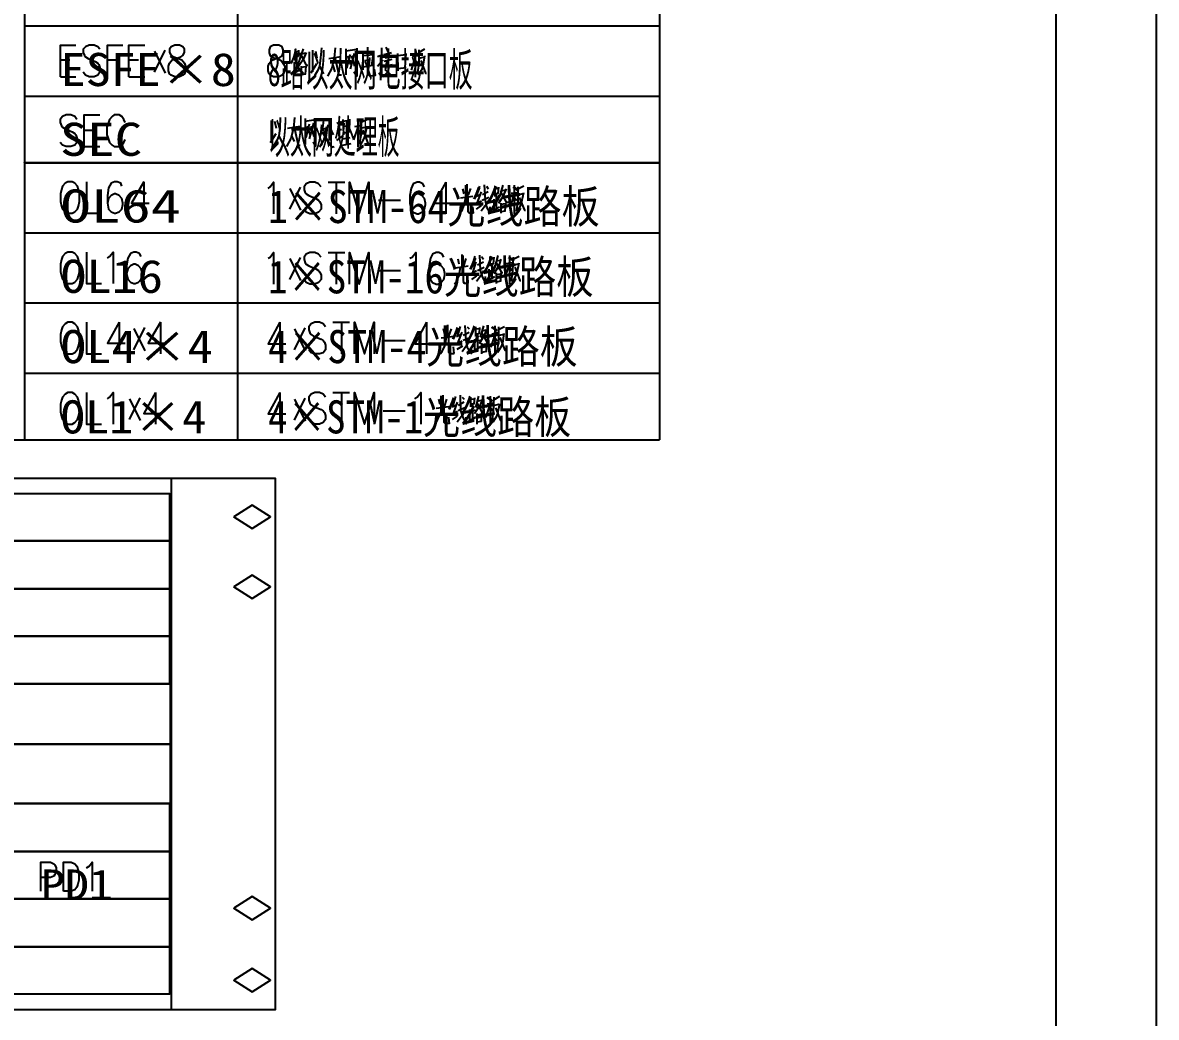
# Model space of a CAD drawing. Header units: metres. Extents: x 17 to 1264, y 17 to 859.
# Drawn here: x 887.1 to 1207.4, y 299.6 to 580.8 of the extents above; entities that cross this region are included whole.
import ezdxf

# ---------------------------------------------------------------- set-up
doc = ezdxf.new("R2010")
doc.units = ezdxf.units.M
for name, color, linetype in [('LINES', 7, 'Continuous'), ('POLYLINES', 4, 'Continuous'), ('RECTS', 7, 'Continuous'), ('TEXTS', 3, 'Continuous')]:
    doc.layers.add(name, color=color, linetype=linetype)

msp = doc.modelspace()

# ---------------------------------------------------------------- linework, layer by layer
at = {"layer": 'LINES'}
for p, q in [((1179.14, 45.22), (1179.14, 830.45)), ((887.61, 778.32), (887.61, 462.82)), ((1067.03, 778.32), (1067.03, 462.82)), ((887.61, 599.76), (887.61, 579.89)), ((947.8, 599.76), (947.8, 579.89)), ((887.61, 579.89), (953.99, 579.89)), ((887.61, 579.89), (887.61, 541.3)), ((947.8, 579.89), (947.8, 560.02)), ((953.99, 579.89), (1067.03, 579.89)), ((966.38, 573.41), (965.37, 570.38)), ((975.45, 573.7), (975.16, 570.82)), ((978.47, 573.41), (978.47, 566.06)), ((989.71, 573.84), (990.43, 572.4)), ((998.06, 573.41), (998.06, 565.34)), ((999.07, 572.4), (1000.79, 573.41)), ((897.83, 570.24), (900.43, 570.24)), ((911.08, 570.24), (913.82, 570.24)), ((917.13, 570.24), (919.87, 570.24)), ((924.33, 566.78), (927.35, 572.98)), ((924.33, 572.69), (927.35, 566.5)), ((964.07, 573.26), (964.07, 570.38)), ((964.07, 572.54), (965.08, 572.69)), ((965.08, 571.25), (964.07, 571.1)), ((964.51, 571.1), (964.51, 567.07)), ((965.08, 572.98), (964.94, 571.25)), ((966.38, 570.38), (965.08, 568.37)), ((965.95, 571.97), (967.1, 572.26)), ((967.24, 572.4), (966.38, 570.38)), ((968.97, 572.98), (968.97, 566.93)), ((969.83, 572.69), (970.27, 570.82)), ((973.58, 570.67), (977.03, 571.25)), ((975.31, 570.96), (976.46, 566.06)), ((978.47, 572.83), (981.5, 573.26)), ((979.63, 571.82), (978.62, 567.94)), ((978.91, 571.39), (979.77, 568.94)), ((980.78, 572.11), (979.63, 567.65)), ((980.06, 571.39), (980.92, 568.51)), ((983.23, 572.4), (983.23, 567.5)), ((983.23, 571.54), (986.11, 571.82)), ((983.66, 570.1), (985.39, 570.38)), ((986.11, 572.11), (985.67, 568.66)), ((988.84, 571.68), (987.4, 571.1)), ((987.4, 568.51), (988.84, 570.24)), ((989.13, 571.82), (991.29, 572.4)), ((991.43, 570.38), (989.13, 569.81)), ((989.85, 570.53), (989.56, 571.68)), ((990.71, 572.26), (990.43, 570.24)), ((993.02, 572.11), (993.16, 567.22)), ((993.02, 571.54), (995.47, 571.82)), ((993.16, 571.54), (995.47, 571.82)), ((995.18, 568.08), (995.47, 572.11)), ((998.06, 571.1), (996.91, 567.36)), ((998.78, 571.39), (997.19, 571.1)), ((998.06, 570.24), (998.78, 569.23)), ((999.5, 570.82), (1000.65, 571.1)), ((963.5, 566.35), (965.37, 567.5)), ((963.93, 566.64), (963.93, 569.66)), ((964.51, 569.23), (965.37, 569.52)), ((965.8, 568.51), (965.8, 565.63)), ((965.8, 568.22), (967.1, 568.37)), ((967.1, 568.51), (966.95, 566.21)), ((968.68, 566.64), (970.27, 569.23)), ((975.45, 566.93), (974.87, 568.66)), ((985.96, 568.66), (983.23, 568.22)), ((988.84, 568.37), (991.58, 568.94)), ((989.99, 570.1), (989.56, 567.5)), ((990.14, 567.07), (989.56, 567.5)), ((990.14, 567.07), (991.43, 565.78)), ((990.71, 568.8), (990.28, 566.93)), ((993.16, 567.79), (995.47, 568.08)), ((897.83, 565.49), (902.15, 565.49)), ((917.13, 565.49), (921.59, 565.49)), ((967.1, 566.21), (965.8, 566.06)), ((976.46, 566.06), (977.18, 566.06)), ((887.61, 560.02), (953.99, 560.02)), ((947.8, 560.02), (947.8, 541.15)), ((953.99, 560.02), (1067.03, 560.02)), ((957.31, 553.1), (957.31, 547.2)), ((958.31, 552.96), (958.75, 550.94)), ((961.91, 550.94), (965.51, 551.52)), ((963.93, 553.97), (963.64, 550.94)), ((963.79, 551.23), (964.94, 546.19)), ((966.95, 553.68), (966.95, 546.34)), ((966.95, 552.96), (969.83, 553.39)), ((968.11, 552.1), (967.1, 548.21)), ((967.39, 551.52), (968.25, 549.22)), ((969.26, 552.38), (968.11, 547.92)), ((968.54, 551.52), (969.4, 548.64)), ((971.85, 550.66), (972.86, 550.94)), ((973.72, 553.82), (973.72, 547.49)), ((974.01, 550.94), (974.87, 549.07)), ((975.88, 552.38), (977.32, 552.82)), ((976.6, 548.06), (976.6, 552.53)), ((977.61, 553.39), (977.75, 549.07)), ((977.61, 552.96), (979.34, 553.25)), ((978.04, 551.52), (979.05, 551.66)), ((978.62, 552.96), (978.62, 546.48)), ((979.48, 553.54), (979.34, 549.94)), ((981.79, 551.23), (980.63, 547.63)), ((982.51, 551.66), (980.92, 551.38)), ((981.79, 553.68), (981.79, 545.62)), ((982.79, 552.67), (984.52, 553.54)), ((983.08, 551.09), (984.23, 551.38)), ((904.46, 550.37), (907.19, 550.37)), ((957.16, 546.91), (958.75, 549.5)), ((963.93, 547.2), (963.21, 548.78)), ((975.88, 547.49), (977.61, 548.78)), ((976.03, 550.22), (977.18, 550.66)), ((977.61, 547.92), (979.63, 548.35)), ((977.75, 549.65), (979.48, 549.94)), ((981.79, 550.37), (982.51, 549.36)), ((904.46, 545.76), (908.92, 545.76)), ((964.94, 546.19), (965.51, 546.19)), ((972.14, 547.49), (970.99, 545.62)), ((977.47, 546.19), (979.91, 546.62)), ((887.61, 541.3), (953.99, 541.3)), ((887.61, 541.15), (887.61, 541.3)), ((887.61, 541.15), (953.99, 541.15)), ((887.61, 541.15), (887.61, 462.82)), ((947.8, 541.15), (947.8, 541.3)), ((947.8, 541.15), (947.8, 521.42)), ((953.99, 541.3), (1067.03, 541.3)), ((953.99, 541.15), (1067.03, 541.15)), ((921.31, 535.82), (921.31, 526.9)), ((973.43, 535.68), (978.19, 535.68)), ((975.74, 535.68), (975.74, 526.75)), ((1006.7, 535.68), (1006.7, 526.75)), ((1012.6, 535.1), (1012.6, 531.5)), ((962.63, 528.05), (965.66, 534.24)), ((962.63, 533.95), (965.66, 527.76)), ((1011.88, 532.37), (1011.45, 533.81)), ((1013.03, 531.94), (1013.75, 533.95)), ((1015.19, 531.65), (1016.35, 532.22)), ((1016.2, 534.53), (1015.34, 531.79)), ((1016.63, 532.94), (1015.48, 529.78)), ((1017.07, 532.22), (1018.65, 533.09)), ((1018.22, 534.53), (1018.65, 533.81)), ((1020.52, 534.53), (1020.52, 531.65)), ((1020.52, 533.81), (1021.53, 534.1)), ((1021.53, 532.51), (1020.52, 532.37)), ((1020.95, 532.51), (1020.95, 528.34)), ((1021.53, 534.24), (1021.39, 532.51)), ((1022.83, 534.82), (1021.82, 531.65)), ((1022.39, 533.23), (1023.55, 533.52)), ((1023.69, 533.81), (1022.83, 531.65)), ((1025.99, 532.37), (1024.84, 528.77)), ((1026.71, 532.66), (1025.13, 532.51)), ((1025.99, 534.82), (1025.99, 526.61)), ((1027, 533.81), (1028.73, 534.67)), ((1027.29, 532.22), (1028.59, 532.51)), ((987.69, 530.64), (993.88, 530.64)), ((1014.33, 531.65), (1010.87, 531.22)), ((1014.47, 526.9), (1014.33, 528.77)), ((1016.78, 530.35), (1015.34, 529.78)), ((1015.34, 528.05), (1016.78, 529.06)), ((1016.92, 530.64), (1018.79, 531.5)), ((1020.09, 527.76), (1021.82, 528.77)), ((1020.38, 527.9), (1020.38, 530.93)), ((1020.95, 530.64), (1021.82, 530.78)), ((1022.83, 531.65), (1021.53, 529.63)), ((1022.25, 529.78), (1022.25, 526.9)), ((1022.25, 529.49), (1023.55, 529.63)), ((1023.55, 529.78), (1023.4, 527.47)), ((1025.99, 531.5), (1026.71, 530.5)), ((1023.55, 527.47), (1022.25, 527.33)), ((887.61, 521.42), (953.99, 521.42)), ((947.8, 521.42), (947.8, 501.55)), ((953.99, 521.42), (1067.03, 521.42)), ((973.43, 515.81), (978.19, 515.81)), ((975.74, 515.81), (975.74, 506.88)), ((962.63, 508.18), (965.66, 514.37)), ((962.63, 514.08), (965.66, 507.89)), ((1010.44, 512.5), (1010.15, 513.94)), ((1011.16, 515.23), (1011.16, 511.63)), ((1011.74, 512.06), (1012.46, 514.08)), ((1014.91, 514.8), (1014.04, 511.92)), ((1015.19, 513.22), (1014.19, 510.05)), ((1015.63, 512.35), (1017.35, 513.22)), ((1016.78, 514.66), (1017.35, 513.94)), ((1019.08, 514.66), (1019.08, 511.92)), ((1019.08, 513.94), (1020.23, 514.22)), ((1020.23, 512.64), (1019.08, 512.5)), ((1019.66, 512.64), (1019.66, 508.46)), ((1020.23, 514.51), (1020.09, 512.64)), ((1021.39, 514.94), (1020.52, 511.78)), ((1020.95, 513.5), (1022.11, 513.65)), ((1022.25, 513.94), (1021.53, 511.78)), ((1024.7, 512.5), (1023.4, 508.9)), ((1025.42, 512.93), (1023.69, 512.64)), ((1024.7, 514.94), (1024.7, 506.88)), ((1025.71, 513.94), (1027.43, 514.8)), ((1025.99, 512.35), (1027.15, 512.64)), ((987.69, 510.77), (993.88, 510.77)), ((1013.03, 511.92), (1009.43, 511.34)), ((1013.9, 511.92), (1014.91, 512.35)), ((1015.34, 510.62), (1014.04, 509.9)), ((1015.63, 510.77), (1017.5, 511.63)), ((1018.94, 508.03), (1018.94, 511.06)), ((1019.66, 510.77), (1020.52, 510.91)), ((1021.53, 511.92), (1020.23, 509.76)), ((1020.95, 510.05), (1020.95, 507.02)), ((1020.95, 509.62), (1022.11, 509.76)), ((1022.25, 510.05), (1022.11, 507.74)), ((1024.7, 511.63), (1025.27, 510.62)), ((1013.03, 507.17), (1012.89, 509.04)), ((1014.04, 508.18), (1015.48, 509.18)), ((1018.65, 507.89), (1020.52, 509.04)), ((1022.25, 507.74), (1020.95, 507.46)), ((887.61, 501.55), (953.99, 501.55)), ((947.8, 501.55), (947.8, 481.68)), ((953.99, 501.55), (1067.03, 501.55)), ((914.39, 496.08), (914.39, 487.15)), ((918.57, 488.3), (921.59, 494.64)), ((918.57, 494.35), (921.59, 488.02)), ((926.06, 496.08), (926.06, 487.15)), ((959.75, 496.08), (959.75, 487.15)), ((963.93, 488.3), (966.95, 494.5)), ((963.93, 494.21), (966.95, 488.02)), ((974.73, 496.08), (979.48, 496.08)), ((977.18, 496.08), (977.18, 487.15)), ((1001.23, 496.08), (1001.23, 487.15)), ((1006.41, 492.62), (1005.98, 494.21)), ((1007.13, 495.36), (1007.13, 491.76)), ((1007.56, 492.19), (1008.28, 494.21)), ((1010.73, 494.93), (1009.87, 492.05)), ((1011.16, 493.34), (1010.01, 490.18)), ((1011.59, 492.48), (1013.32, 493.34)), ((1012.75, 494.78), (1013.32, 494.21)), ((1015.05, 494.78), (1015.05, 492.05)), ((1015.05, 494.21), (1016.06, 494.35)), ((1016.2, 494.64), (1016.06, 492.91)), ((1017.35, 495.07), (1016.35, 491.9)), ((1016.92, 493.63), (1018.07, 493.92)), ((1018.22, 494.06), (1017.35, 491.9)), ((1020.52, 495.07), (1020.52, 487.01)), ((1021.53, 494.06), (1023.26, 494.93)), ((988.99, 490.9), (995.18, 490.9)), ((1009, 492.05), (1005.4, 491.62)), ((1009.72, 492.05), (1010.87, 492.62)), ((1011.31, 490.75), (1009.87, 490.03)), ((1011.59, 491.04), (1013.47, 491.76)), ((1014.91, 488.16), (1014.91, 491.33)), ((1016.2, 492.91), (1015.05, 492.62)), ((1015.63, 492.77), (1015.63, 488.74)), ((1015.63, 490.9), (1016.35, 491.04)), ((1017.35, 492.05), (1016.06, 490.03)), ((1016.78, 490.18), (1016.78, 487.15)), ((1018.22, 490.18), (1018.07, 487.87)), ((1020.52, 492.62), (1019.37, 489.02)), ((1021.24, 493.06), (1019.66, 492.77)), ((1020.52, 491.76), (1021.24, 490.75)), ((1021.82, 492.48), (1023.11, 492.77)), ((1009, 487.3), (1008.86, 489.17)), ((1009.87, 488.45), (1011.45, 489.46)), ((1014.62, 488.02), (1016.35, 489.17)), ((1016.78, 489.74), (1018.07, 490.03)), ((1018.22, 487.87), (1016.78, 487.58)), ((887.61, 481.68), (953.99, 481.68)), ((947.8, 481.68), (947.8, 462.82)), ((953.99, 481.68), (1067.03, 481.68)), ((917.27, 468.58), (920.3, 474.77)), ((917.27, 474.48), (920.3, 468.29)), ((924.62, 476.21), (924.62, 467.28)), ((959.75, 476.21), (959.75, 467.28)), ((963.93, 468.43), (966.95, 474.62)), ((963.93, 474.34), (966.95, 468.14)), ((974.73, 476.21), (979.48, 476.21)), ((977.18, 476.21), (977.18, 467.28)), ((1005.11, 472.9), (1004.68, 474.34)), ((1005.83, 475.49), (1005.83, 472.03)), ((1006.27, 472.32), (1006.99, 474.34)), ((1009.43, 475.06), (1008.57, 472.32)), ((1011.31, 474.91), (1011.88, 474.34)), ((1013.61, 474.91), (1013.61, 472.18)), ((1013.61, 474.34), (1014.76, 474.48)), ((1014.76, 474.77), (1014.62, 473.04)), ((1015.91, 475.2), (1015.05, 472.03)), ((1016.92, 474.19), (1016.06, 472.03)), ((1019.23, 475.2), (1019.23, 467.14)), ((1020.23, 474.19), (1021.96, 475.2)), ((988.99, 471.02), (995.18, 471.02)), ((1007.56, 472.18), (1003.96, 471.74)), ((1008.43, 472.18), (1009.58, 472.75)), ((1010.01, 470.88), (1008.57, 470.16)), ((1009.87, 473.47), (1008.71, 470.3)), ((1010.15, 471.17), (1012.03, 472.03)), ((1010.3, 472.61), (1011.88, 473.62)), ((1013.47, 468.43), (1013.47, 471.46)), ((1014.76, 473.04), (1013.61, 472.9)), ((1014.19, 472.9), (1014.19, 468.86)), ((1014.19, 471.02), (1015.05, 471.31)), ((1016.06, 472.18), (1014.76, 470.16)), ((1015.48, 473.76), (1016.78, 474.05)), ((1019.23, 472.9), (1017.93, 469.15)), ((1019.95, 473.18), (1018.36, 472.9)), ((1019.23, 472.03), (1019.8, 471.02)), ((1020.52, 472.61), (1021.67, 472.9)), ((1003.96, 467.64), (1005.33, 470.81)), ((1007.71, 467.42), (1007.56, 469.3)), ((1008.57, 468.58), (1010.01, 469.58)), ((1013.18, 468.14), (1015.05, 469.3)), ((1015.48, 470.3), (1015.48, 467.28)), ((1015.48, 469.87), (1016.78, 470.16)), ((1016.78, 468), (1015.48, 467.86)), ((1016.78, 470.3), (1016.63, 468)), ((843.83, 462.82), (1067.03, 462.82)), ((953.99, 462.82), (1067.03, 462.82))]:
    msp.add_line(p, q, dxfattribs=at)
at = {"layer": 'POLYLINES'}
for points in [[(897.83, 565.49), (897.83, 574.42), (902.15, 574.42)], [(908.92, 573.26), (908.35, 573.98), (907.34, 574.42), (905.9, 574.42), (904.89, 573.98), (904.17, 573.26), (904.17, 572.4), (904.6, 571.54), (904.89, 571.1), (905.61, 570.67), (907.63, 569.81), (908.35, 569.38), (908.63, 568.94), (908.92, 568.08), (908.92, 566.78), (908.35, 565.92), (907.34, 565.49), (905.9, 565.49), (904.89, 565.92), (904.17, 566.78)], [(911.08, 565.49), (911.08, 574.42), (915.4, 574.42)], [(917.13, 565.49), (917.13, 574.42), (921.59, 574.42)], [(930.09, 574.42), (929.08, 573.98), (928.65, 573.26), (928.65, 572.4), (929.08, 571.54), (929.8, 571.1), (931.1, 570.67), (932.11, 570.24), (932.83, 569.38), (933.11, 568.51), (933.11, 567.22), (932.83, 566.35), (932.39, 565.92), (931.39, 565.49), (930.09, 565.49), (929.08, 565.92), (928.65, 566.35), (928.36, 567.22), (928.36, 568.51), (928.65, 569.38), (929.37, 570.24), (930.38, 570.67), (931.82, 571.1), (932.39, 571.54), (932.83, 572.4), (932.83, 573.26), (932.39, 573.98), (931.39, 574.42), (930.09, 574.42)], [(958.03, 574.42), (957.02, 573.98), (956.73, 573.12), (956.73, 572.26), (957.02, 571.39), (957.74, 570.96), (959.18, 570.53), (960.19, 570.1), (960.76, 569.23), (961.19, 568.51), (961.19, 567.22), (960.76, 566.35), (960.47, 565.92), (959.47, 565.49), (958.03, 565.49), (957.02, 565.92), (956.73, 566.35), (956.44, 567.22), (956.44, 568.51), (956.73, 569.23), (957.45, 570.1), (958.46, 570.53), (959.75, 570.96), (960.47, 571.39), (960.76, 572.26), (960.76, 573.12), (960.47, 573.98), (959.47, 574.42), (958.03, 574.42)], [(971.56, 573.7), (971.27, 570.82), (970.99, 568.51), (972.14, 566.35)], [(981.5, 573.55), (981.5, 565.63), (980.78, 566.93)], [(984.52, 573.84), (984.52, 566.64), (984.67, 566.35), (984.81, 566.06), (985.1, 565.78), (986.83, 565.92), (986.54, 567.65)], [(988.55, 573.7), (988.55, 565.49), (987.83, 566.64)], [(965.8, 571.54), (967.24, 568.8), (967.67, 568.8)], [(975.16, 570.82), (974.44, 567.94), (973.29, 565.63)], [(999.07, 573.12), (999.07, 569.09), (998.63, 566.21)], [(1000.65, 571.39), (1000.22, 568.51), (999.79, 567.36), (998.78, 566.06)], [(970.99, 568.51), (970.41, 567.22), (969.55, 565.78)], [(999.64, 570.1), (1000.94, 566.5), (1001.23, 566.5)], [(988.84, 565.49), (989.71, 566.35), (990.28, 566.93)], [(902.44, 553.39), (901.87, 554.26), (900.71, 554.69), (899.42, 554.69), (898.41, 554.26), (897.69, 553.39), (897.69, 552.53), (898.12, 551.66), (898.41, 551.23), (899.13, 550.8), (901.15, 549.94), (901.87, 549.5), (902.15, 549.07), (902.44, 548.21), (902.44, 546.91), (901.87, 546.19), (900.71, 545.76), (899.42, 545.76), (898.41, 546.19), (897.69, 546.91)], [(904.46, 545.76), (904.46, 554.69), (908.92, 554.69)], [(916.12, 552.53), (915.69, 553.39), (915.11, 554.26), (914.39, 554.69), (912.95, 554.69), (912.38, 554.26), (911.66, 553.39), (911.37, 552.53), (910.94, 551.23), (910.94, 549.07), (911.37, 547.78), (911.66, 546.91), (912.38, 546.19), (912.95, 545.76), (914.39, 545.76), (915.11, 546.19), (915.69, 546.91), (916.12, 547.78)], [(959.9, 553.97), (959.75, 550.94), (959.47, 548.78), (960.62, 546.48)], [(963.64, 550.94), (962.92, 548.06), (961.63, 545.76)], [(969.83, 553.82), (969.83, 545.9), (969.26, 547.06)], [(972.14, 553.25), (971.85, 550.94), (970.99, 548.35)], [(973, 551.38), (972.57, 549.22), (972.14, 547.49)], [(982.79, 553.25), (982.79, 549.36), (982.22, 546.48)], [(984.38, 551.52), (983.8, 548.78), (983.37, 547.63), (982.51, 546.19)], [(959.47, 548.78), (958.89, 547.49), (958.03, 545.9)], [(971.71, 549.79), (974.44, 545.62), (975.16, 545.76)], [(983.23, 550.37), (984.67, 546.77), (984.95, 546.77)], [(899.85, 535.82), (899.13, 535.39), (898.41, 534.53), (898.12, 533.66), (897.83, 532.37), (897.83, 530.21), (898.12, 528.91), (898.41, 528.05), (899.13, 527.33), (899.85, 526.9), (901.15, 526.9), (901.87, 527.33), (902.59, 528.05), (902.87, 528.91), (903.16, 530.21), (903.16, 532.37), (902.87, 533.66), (902.59, 534.53), (901.87, 535.39), (901.15, 535.82), (899.85, 535.82)], [(905.18, 535.82), (905.18, 526.9), (909.35, 526.9)], [(915.11, 534.53), (914.83, 535.39), (913.82, 535.82), (913.1, 535.82), (912.09, 535.39), (911.37, 534.1), (911.08, 531.94), (911.08, 529.78), (911.37, 528.05), (912.09, 527.33), (913.1, 526.9), (913.39, 526.9), (914.39, 527.33), (915.11, 528.05), (915.4, 529.34), (915.4, 529.78), (915.11, 531.07), (914.39, 531.94), (913.39, 532.37), (913.1, 532.37), (912.09, 531.94), (911.37, 531.07), (911.08, 529.78)], [(921.31, 535.82), (917.85, 529.78), (922.89, 529.78)], [(956.44, 533.95), (957.02, 534.38), (958.03, 535.68), (958.03, 526.75)], [(971.42, 534.38), (970.7, 535.25), (969.69, 535.68), (968.25, 535.68), (967.24, 535.25), (966.67, 534.38), (966.67, 533.52), (966.95, 532.66), (967.24, 532.37), (967.96, 531.94), (969.98, 531.07), (970.7, 530.64), (970.99, 530.21), (971.42, 529.34), (971.42, 528.05), (970.7, 527.18), (969.69, 526.75), (968.25, 526.75), (967.24, 527.18), (966.67, 528.05)], [(979.48, 526.75), (979.48, 535.68), (982.22, 526.75), (984.95, 535.68), (984.95, 526.75)], [(1000.65, 534.38), (1000.22, 535.25), (999.21, 535.68), (998.63, 535.68), (997.48, 535.25), (996.91, 533.95), (996.47, 531.94), (996.47, 529.78), (996.91, 528.05), (997.48, 527.18), (998.63, 526.75), (998.92, 526.75), (999.93, 527.18), (1000.65, 528.05), (1000.94, 529.34), (1000.94, 529.78), (1000.65, 531.07), (999.93, 531.94), (998.92, 532.37), (998.63, 532.37), (997.48, 531.94), (996.91, 531.07), (996.47, 529.78)], [(1006.7, 535.68), (1003.39, 529.78), (1008.43, 529.78)], [(1017.5, 534.96), (1017.79, 530.64), (1018.22, 528.77)], [(1022.25, 532.8), (1023.69, 530.06), (1024.27, 530.06)], [(1027, 534.38), (1027, 530.35), (1026.57, 527.47)], [(1028.59, 532.66), (1028.01, 529.78), (1027.58, 528.77), (1026.71, 527.33)], [(1010.44, 526.75), (1011.16, 527.47), (1011.88, 529.2), (1012.31, 531.36)], [(1012.89, 531.65), (1012.89, 527.47), (1013.32, 527.04), (1014.47, 527.04)], [(1018.79, 530.64), (1018.07, 529.34), (1016.63, 527.47)], [(1018.22, 528.77), (1019.23, 526.9), (1019.23, 528.77)], [(1027.43, 531.36), (1028.87, 527.76), (1029.16, 527.76)], [(899.85, 515.95), (899.13, 515.52), (898.41, 514.66), (898.12, 513.79), (897.83, 512.5), (897.83, 510.34), (898.12, 509.18), (898.41, 508.32), (899.13, 507.46), (899.85, 507.02), (901.15, 507.02), (901.87, 507.46), (902.59, 508.32), (902.87, 509.18), (903.16, 510.34), (903.16, 512.5), (902.87, 513.79), (902.59, 514.66), (901.87, 515.52), (901.15, 515.95), (899.85, 515.95)], [(905.18, 515.95), (905.18, 507.02), (909.35, 507.02)], [(911.08, 514.22), (911.66, 514.66), (912.67, 515.95), (912.67, 507.02)], [(920.59, 514.66), (920.15, 515.52), (919.15, 515.95), (918.57, 515.95), (917.56, 515.52), (916.84, 514.22), (916.41, 512.06), (916.41, 509.9), (916.84, 508.32), (917.56, 507.46), (918.57, 507.02), (918.86, 507.02), (919.87, 507.46), (920.59, 508.32), (920.87, 509.47), (920.87, 509.9), (920.59, 511.2), (919.87, 512.06), (918.86, 512.5), (918.57, 512.5), (917.56, 512.06), (916.84, 511.2), (916.41, 509.9)], [(956.44, 514.22), (957.02, 514.51), (958.03, 515.81), (958.03, 506.88)], [(971.42, 514.51), (970.7, 515.38), (969.69, 515.81), (968.25, 515.81), (967.24, 515.38), (966.67, 514.51), (966.67, 513.79), (966.95, 512.93), (967.24, 512.5), (967.96, 512.06), (969.98, 511.2), (970.7, 510.77), (970.99, 510.34), (971.42, 509.47), (971.42, 508.18), (970.7, 507.31), (969.69, 506.88), (968.25, 506.88), (967.24, 507.31), (966.67, 508.18)], [(979.48, 506.88), (979.48, 515.81), (982.22, 506.88), (984.95, 515.81), (984.95, 506.88)], [(996.47, 514.22), (997.19, 514.51), (998.2, 515.81), (998.2, 506.88)], [(1006.12, 514.51), (1005.69, 515.38), (1004.68, 515.81), (1003.96, 515.81), (1002.95, 515.38), (1002.38, 514.22), (1001.95, 512.06), (1001.95, 509.9), (1002.38, 508.18), (1002.95, 507.31), (1003.96, 506.88), (1004.39, 506.88), (1005.4, 507.31), (1006.12, 508.18), (1006.41, 509.47), (1006.41, 509.9), (1006.12, 511.2), (1005.4, 512.06), (1004.39, 512.5), (1003.96, 512.5), (1002.95, 512.06), (1002.38, 511.2), (1001.95, 509.9)], [(1016.2, 515.09), (1016.35, 510.77), (1016.92, 508.9)], [(1020.95, 512.93), (1022.39, 510.19), (1022.83, 510.19)], [(1025.71, 514.51), (1025.56, 510.62), (1025.13, 507.74)], [(1027.29, 512.78), (1026.71, 510.05), (1026.28, 508.9), (1025.42, 507.46)], [(1009.15, 506.88), (1009.72, 507.74), (1010.44, 509.33), (1010.87, 511.63)], [(1011.59, 511.78), (1011.59, 507.6), (1011.88, 507.17), (1013.03, 507.17)], [(1017.35, 510.77), (1016.78, 509.47), (1015.34, 507.6)], [(1026.14, 511.63), (1027.58, 507.89), (1027.87, 507.89)], [(1016.92, 508.9), (1017.93, 507.17), (1017.93, 509.04)], [(899.85, 496.08), (899.13, 495.65), (898.41, 494.78), (898.12, 493.92), (897.83, 492.62), (897.83, 490.61), (898.12, 489.31), (898.41, 488.45), (899.13, 487.58), (899.85, 487.15), (901.15, 487.15), (901.87, 487.58), (902.59, 488.45), (902.87, 489.31), (903.16, 490.61), (903.16, 492.62), (902.87, 493.92), (902.59, 494.78), (901.87, 495.65), (901.15, 496.08), (899.85, 496.08)], [(905.18, 496.08), (905.18, 487.15), (909.35, 487.15)], [(914.39, 496.08), (911.08, 490.18), (916.12, 490.18)], [(926.06, 496.08), (922.6, 490.18), (927.64, 490.18)], [(959.75, 496.08), (956.44, 490.03), (961.48, 490.03)], [(972.71, 494.78), (971.99, 495.65), (970.99, 496.08), (969.69, 496.08), (968.68, 495.65), (967.96, 494.78), (967.96, 493.92), (968.25, 493.06), (968.68, 492.62), (969.26, 492.19), (971.42, 491.33), (971.99, 490.9), (972.43, 490.46), (972.71, 489.6), (972.71, 488.3), (971.99, 487.44), (970.99, 487.15), (969.69, 487.15), (968.68, 487.44), (967.96, 488.3)], [(980.92, 487.15), (980.92, 496.08), (983.66, 487.15), (986.39, 496.08), (986.39, 487.15)], [(1001.23, 496.08), (997.91, 490.03), (1002.95, 490.03)], [(1012.03, 495.22), (1012.31, 491.04), (1012.75, 489.02)], [(1021.53, 494.78), (1021.53, 490.75), (1021.1, 487.87)], [(1005.11, 487.15), (1005.69, 487.87), (1006.41, 489.46), (1006.84, 491.76)], [(1007.42, 491.9), (1007.42, 487.73), (1007.85, 487.3), (1009, 487.3)], [(1013.32, 491.04), (1012.6, 489.6), (1011.31, 487.73)], [(1016.78, 493.2), (1018.36, 490.32), (1018.79, 490.32)], [(1023.11, 492.91), (1022.68, 490.18), (1022.25, 489.02), (1021.24, 487.58)], [(1021.96, 491.76), (1023.4, 488.16), (1023.69, 488.16)], [(1012.75, 489.02), (1013.9, 487.3), (1013.9, 489.17)], [(899.85, 476.21), (899.13, 475.78), (898.41, 474.91), (898.12, 474.05), (897.83, 472.9), (897.83, 470.74), (898.12, 469.44), (898.41, 468.58), (899.13, 467.71), (899.85, 467.28), (901.15, 467.28), (901.87, 467.71), (902.59, 468.58), (902.87, 469.44), (903.16, 470.74), (903.16, 472.9), (902.87, 474.05), (902.59, 474.91), (901.87, 475.78), (901.15, 476.21), (899.85, 476.21)], [(905.18, 476.21), (905.18, 467.28), (909.35, 467.28)], [(911.08, 474.48), (911.66, 474.91), (912.67, 476.21), (912.67, 467.28)], [(924.62, 476.21), (921.31, 470.3), (926.35, 470.3)], [(959.75, 476.21), (956.44, 470.16), (961.48, 470.16)], [(972.71, 474.91), (971.99, 475.78), (970.99, 476.21), (969.69, 476.21), (968.68, 475.78), (967.96, 474.91), (967.96, 474.05), (968.25, 473.18), (968.68, 472.75), (969.26, 472.32), (971.42, 471.46), (971.99, 471.02), (972.43, 470.59), (972.71, 469.73), (972.71, 468.58), (971.99, 467.71), (970.99, 467.28), (969.69, 467.28), (968.68, 467.71), (967.96, 468.58)], [(980.92, 467.28), (980.92, 476.21), (983.66, 467.28), (986.39, 476.21), (986.39, 467.28)], [(997.91, 474.48), (998.63, 474.91), (999.64, 476.21), (999.64, 467.28)], [(1010.73, 475.49), (1010.87, 471.17), (1011.45, 469.15)], [(1020.23, 474.91), (1020.09, 470.88), (1019.66, 468)], [(1006.12, 472.03), (1006.12, 467.86), (1006.41, 467.57), (1007.71, 467.57)], [(1012.03, 471.17), (1011.31, 469.73), (1009.87, 467.86)], [(1015.48, 473.33), (1016.92, 470.45), (1017.35, 470.45)], [(1021.82, 473.04), (1021.24, 470.3), (1020.81, 469.15), (1019.95, 467.86)], [(1020.67, 471.89), (1022.11, 468.29), (1022.39, 468.29)], [(1011.45, 469.15), (1012.46, 467.42), (1012.46, 469.3)], [(946.83, 441.06), (952, 437.77), (957.17, 441.06), (952, 444.36), (946.83, 441.06), (946.83, 441.06)], [(946.83, 421.3), (952, 418), (957.17, 421.3), (952, 424.59), (946.83, 421.3), (946.83, 421.3)], [(892.22, 335.23), (892.22, 343.44), (894.95, 343.44), (895.96, 343.01), (896.25, 342.72), (896.54, 341.86), (896.54, 340.7), (896.25, 339.98), (895.96, 339.55), (894.95, 339.12), (892.22, 339.12)], [(898.7, 335.23), (898.7, 343.44), (900.86, 343.44), (901.87, 343.01), (902.44, 342.29), (902.73, 341.57), (903.02, 340.27), (903.02, 338.4), (902.73, 337.25), (902.44, 336.38), (901.87, 335.66), (900.86, 335.23), (898.7, 335.23)], [(905.18, 341.86), (905.9, 342.29), (906.76, 343.44), (906.76, 335.23)], [(946.83, 330.48), (952, 327.19), (957.17, 330.48), (952, 333.78), (946.83, 330.48), (946.83, 330.48)], [(946.83, 310.09), (952, 306.8), (957.17, 310.09), (952, 313.39), (946.83, 310.09), (946.83, 310.09)]]:
    msp.add_lwpolyline(points, dxfattribs=at)
at = {"layer": 'RECTS'}
for points in [[(16.84, 858.82), (1207.43, 858.82), (1207.43, 16.85), (16.84, 16.85)], [(628.41, 452.02), (929.08, 452.02), (929.08, 301.68), (628.41, 301.68)], [(628.41, 452.02), (929.08, 452.02), (929.08, 301.68), (628.41, 301.68)], [(929.08, 452.02), (958.46, 452.02), (958.46, 301.68), (929.08, 301.68)], [(796.75, 447.7), (928.65, 447.7), (928.65, 434.3), (796.75, 434.3)], [(796.75, 434.3), (928.65, 434.3), (928.65, 420.77), (796.75, 420.77)], [(796.75, 420.77), (928.65, 420.77), (928.65, 407.38), (796.75, 407.38)], [(796.75, 407.38), (928.65, 407.38), (928.65, 393.84), (796.75, 393.84)], [(664.55, 393.84), (928.79, 393.84), (928.79, 376.85), (664.55, 376.85)], [(664.55, 376.85), (928.79, 376.85), (928.79, 360), (664.55, 360)], [(796.75, 360), (928.65, 360), (928.65, 346.46), (796.75, 346.46)], [(796.75, 346.46), (928.65, 346.46), (928.65, 333.07), (796.75, 333.07)], [(796.75, 333.07), (928.65, 333.07), (928.65, 319.54), (796.75, 319.54)], [(796.75, 319.54), (928.65, 319.54), (928.65, 306.14), (796.75, 306.14)]]:
    msp.add_lwpolyline(points, dxfattribs=at)

# ---------------------------------------------------------------- texts
at = {"layer": 'TEXTS'}
for s, height, width, p in [('8路以太网电接口板', 9.36, 0.557591, (956.44, 562.87)), ('ESFE×8', 9.36, 1.110987, (897.83, 562.87)), ('以太网处理板', 9.36, 0.509028, (956.44, 543.86)), ('SEC', 9.36, 1.211881, (897.69, 543.14)), ('OL64', 9.36, 1.333086, (897.83, 524.28)), ('1×STM-64光线路板', 9.36, 0.884199, (956.44, 524.13)), ('OL16', 9.36, 1.136088, (897.83, 504.4)), ('1×STM-16光线路板', 9.36, 0.867852, (956.44, 504.26)), ('OL4×4', 9.36, 1.127031, (897.83, 484.53)), ('4×STM-4光线路板', 9.36, 0.878157, (956.44, 484.53)), ('OL1×4', 9.36, 1.078557, (897.83, 464.66)), ('4×STM-1光线路板', 9.36, 0.860056, (956.44, 464.66)), ('PD1', 8.55, 1.171384, (892.22, 332.84))]:
    msp.add_text(s, height=height, dxfattribs=dict(at, width=width)).set_placement(p)

doc.saveas('drawing.dxf')
